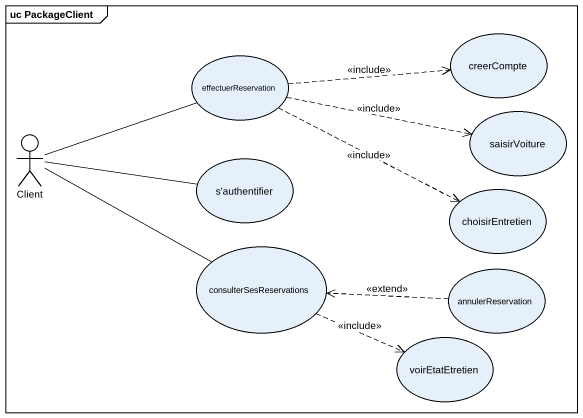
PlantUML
@startuml
mainframe uc PackageClient
usecase creerCompte
usecase effectuerReservation
usecase saisirVoiture
actor Client
usecase "s'authentifier" as s_authentifier
usecase choisirEntretien
usecase consulterSesReservations
usecase annulerReservation
usecase voirEtatEtretien
effectuerReservation .right.> creerCompte : <<include>>
effectuerReservation .right.> saisirVoiture : <<include>>
effectuerReservation .right.> choisirEntretien : <<include>>
Client -right- effectuerReservation
Client -right- s_authentifier
Client -right- consulterSesReservations
consulterSesReservations .right.> voirEtatEtretien : <<include>>
annulerReservation .left.> consulterSesReservations : <<extend>>
@enduml
